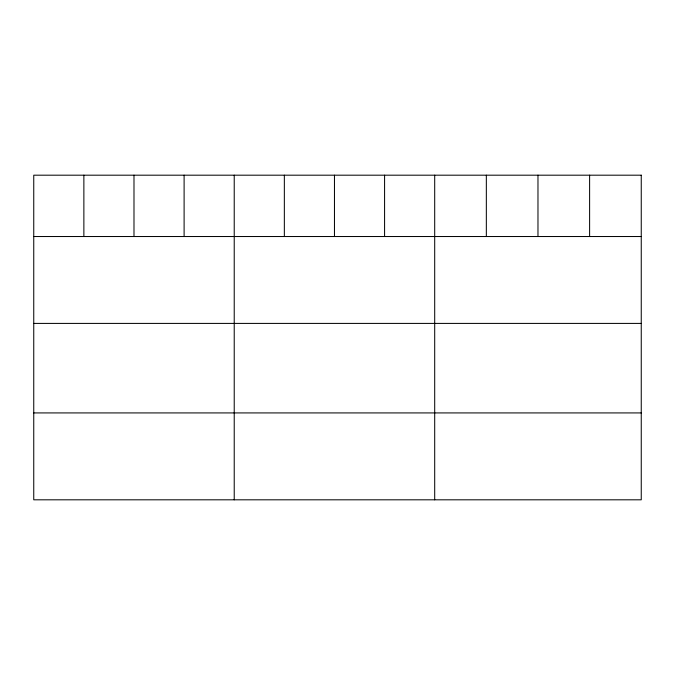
<?xml version="1.0" encoding="UTF-8"?>
<svg xmlns="http://www.w3.org/2000/svg" width="675" height="675" viewBox="0 0 675 675"><rect width="100%" height="100%" fill="white"/><g stroke="black" fill="none" stroke-linecap="round" stroke-linejoin="round"><path stroke-width="1.01" d="M33.75 236.528L641.25 236.528M33.75 323.409L641.25 323.409M33.75 412.923L641.25 412.923M589.612 175.188L589.612 236.528M537.975 175.188L537.975 236.528M486.337 175.188L486.337 236.528M434.7 175.188L434.7 499.812M384.581 175.188L384.581 236.528M334.462 175.188L334.462 236.528M284.344 175.188L284.344 236.528M234.225 175.188L234.225 499.812M184.106 175.188L184.106 236.528M133.988 175.188L133.988 236.528M83.869 175.188L83.869 236.528M641.25 175.188L33.75 175.188L33.75 499.812L641.25 499.812L641.25 175.188"/></g></svg>
